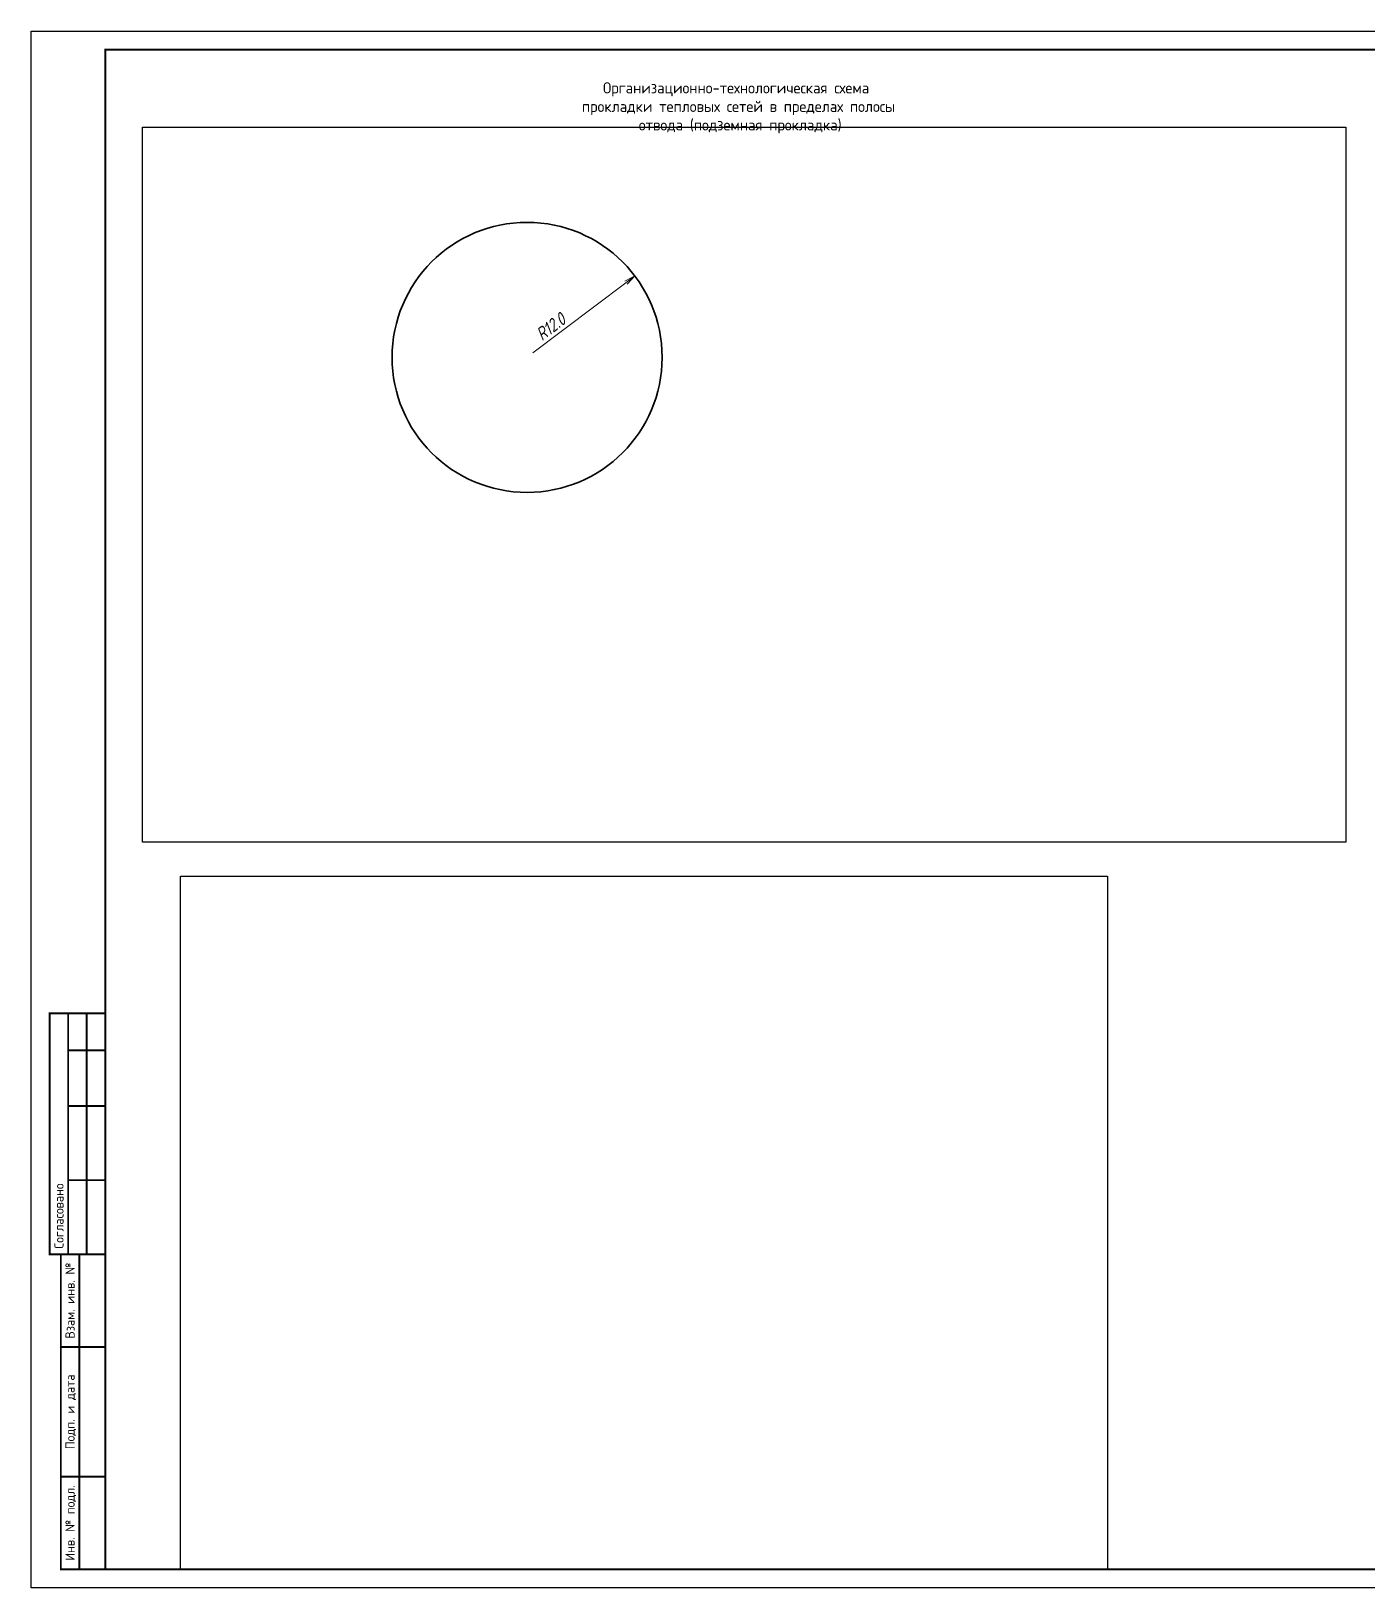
# Model space of a CAD drawing. Header units: millimetres. Extents: x 1981 to 3888, y 1583 to 2809.
# Drawn here: x 2774.5 to 3135.1, y 1980.2 to 2400.2 of the extents above; entities that cross this region are included whole.
import ezdxf
from ezdxf.enums import TextEntityAlignment as Align

# ---------------------------------------------------------------- set-up
doc = ezdxf.new("R2010")
doc.units = ezdxf.units.MM
doc.layers.add('ПОС', color=7, linetype='Continuous')
doc.layers.add('Форматы', color=7, linetype='Continuous')
doc.layers.add('ПОС_зоны', color=5, linetype='Continuous', lineweight=35)
doc.styles.add('GOST', font='GOST.shx', dxfattribs={"oblique": 15})
doc.styles.add('GOST-2.304_Type-B', font='GOST Common.ttf')
doc.styles.get("Standard").update_dxf_attribs({"font": 'GOST Common.ttf'})
doc.dimstyles.new('М 1 к 100', dxfattribs={"dimtxt": 3.5, "dimasz": 3, "dimexe": 1.25, "dimexo": 0, "dimgap": 1, "dimtad": 1, "dimdec": 0, "dimlfac": 100, "dimtxsty": 'GOST', "dimblk": 'OBLIQUE', "dimcen": 5, "dimclrd": 256, "dimclre": 256, "dimclrt": 256, "dimazin": 2, "dimtfac": 1, "dimtdec": 0, "dimtmove": 0, "dimatfit": 3, "dimldrblk": 'NONE', "dimfxl": 0, "dimlwd": 20, "dimlwe": 20, "dimarcsym": 0})
picture_1 = doc.add_image_def('image3.jpg', size_in_pixel=(5629, 4404))
picture_2 = doc.add_image_def('image4.jpg', size_in_pixel=(977, 731))

# ---------------------------------------------------------------- blocks, each defined once
blk = doc.blocks.new('_Open')
at = {"color": 0, "linetype": 'ByBlock', "lineweight": -2}
for p, q in [((-1, 0.17), (0, 0)), ((-1, -0.17), (0, 0)), ((0, 0), (-1, 0))]:
    blk.add_line(p, q, dxfattribs=at)
blk = doc.blocks.new('*D102')
at = {"layer": 'Defpoints', "color": 0, "lineweight": 50, "transparency": 16777216}
for p in [(2937.38, 2334.18), (2908.32, 2312.22)]:
    blk.add_point(p, dxfattribs=at)
at = {"layer": 'ПОС_зоны', "lineweight": 20, "transparency": 16777216}
blk.add_line((2909.9, 2313.41), (2934.99, 2332.37), dxfattribs=at)
at = {"layer": 'ПОС_зоны', "lineweight": 20, "transparency": 16777216, "xscale": 3, "yscale": 3, "zscale": 3, "rotation": 37.07502088872992}
blk.add_blockref('_Open', (2937.38, 2334.18), dxfattribs=at)
at = {"layer": 'ПОС_зоны', "transparency": 16777216, "insert": (2914.66, 2320.46), "char_height": 3.5, "attachment_point": 5, "rotation": 37.075, "style": 'GOST'}
blk.add_mtext('R12.0', dxfattribs=at)
blk = doc.blocks.new('_None')
blk = doc.blocks.new('*U111')
blk.add_lwpolyline([(0, 123), (594, 123), (594, -297), (0, -297)], close=True)
at = {"const_width": 0.5}
blk.add_lwpolyline([(20, 118), (589, 118), (589, -292), (20, -292)], close=True, dxfattribs=at)
for points in [[(20, -207), (5, -207), (5, -142), (20, -142)], [(10, -142), (10, -207)], [(15, -142), (15, -207)], [(10, -152), (20, -152)], [(10, -167), (20, -167)], [(10, -187), (20, -187)], [(20, -292), (8, -292), (8, -207), (20, -207)], [(13, -207), (13, -292)], [(8, -232), (20, -232)], [(8, -267), (20, -267)]]:
    blk.add_lwpolyline(points, dxfattribs=at)
at = {"style": 'GOST-2.304_Type-B'}
blk.add_text('Согласовано', height=2.5, rotation=90, dxfattribs=at).set_placement((7.5, -205.5), align=Align.MIDDLE_LEFT)
for s, p in [('Взам. инв. №', (10.5, -219.5)), ('Подп. и дата', (10.5, -249.5)), ('Инв. № подл.', (10.5, -279.5))]:
    blk.add_text(s, height=2.5, rotation=90, dxfattribs=at).set_placement(p, align=Align.MIDDLE_CENTER)
blk.add_attdef('РАЗРАБОТАЛ', text='', height=2.5, dxfattribs=at).set_placement((424.5, -264.22), align=Align.MIDDLE_LEFT)
at = {"style": 'GOST-2.304_Type-B', "flags": 8}
for tag, height, p in [('ДАТА', 2.5, (464.07, -264.4)), ('ЛИСТ', 3, (560.39, -271.92)), ('ЛИСТОВ', 3, (577.89, -271.92)), ('ФОРМАТ', 3, (554.97, -294.75))]:
    blk.add_attdef(tag, text='', height=height, dxfattribs=at).set_placement(p, align=Align.MIDDLE_CENTER)
at = {"style": 'GOST-2.304_Type-B'}
blk.add_attdef('ПРОВЕРИЛ', (424.75, -270.73), '', height=2.5, dxfattribs=at)
at = {"style": 'GOST-2.304_Type-B', "flags": 8}
for tag, p in [('ТЕПЛОВЫЕ_СЕТИ_001', (490.44, -271)), ('ИМЯ_ЧЕРТЕЖА_001', (492.09, -285.55))]:
    blk.add_attdef(tag, p, '', height=3, dxfattribs=at)

msp = doc.modelspace()

# ---------------------------------------------------------------- linework, layer by layer
at = {"layer": 'ПОС_зоны', "color": 1}
msp.add_circle((2908.31775, 2312.21859), 36.42664, dxfattribs=at)

# ---------------------------------------------------------------- block references
at = {"layer": 'Форматы'}
msp.add_blockref('*U111', (2774.51276, 2277.23993), dxfattribs=at)

# ---------------------------------------------------------------- texts
at = {"layer": 'ПОС', "color": 1, "lineweight": 30, "insert": (2920.85724, 2386.43453), "char_height": 3, "attachment_point": 1}
msp.add_mtext_dynamic_manual_height_columns('\\pi7.93149;{\\C256;Организационно-технологическая схема \\P\\pi2.25175;прокладки тепловых сетей в пределах полосы \\P\\pi17.59452;отвода (подземная прокладка)}', width=94.8472911, gutter_width=1, heights=[0], dxfattribs=at)

# ---------------------------------------------------------------- dimensions: what is measured, and where the dimension line sits
at = {"layer": 'ПОС_зоны', "color": 1}
dim = msp.add_radius_dim(center=(2908.31775, 2312.21859), mpoint=(2937.38063, 2334.17876), text='R12.0', dimstyle='М 1 к 100', override={"dimblk2": 'Open', "dimsah": 1}, dxfattribs=at)
dim.commit()
dim.dimension.update_dxf_attribs({"geometry": '*D102', "text_midpoint": (2916.31483, 2318.26125), "dimtype": 164})

# ---------------------------------------------------------------- pictures from other files: only their frames are drawn
at = {"layer": 'ПОС', "color": 7, "lineweight": 30, "true_color": 0xffffff}
image = msp.add_image(picture_1, insert=(2804.58658, 2181.43953), size_in_units=(500, 391.18849), dxfattribs=at)
image.set_boundary_path([(-0.5, 2232.01855), (3653.94365, 4403.5)])
image = msp.add_image(picture_2, insert=(2814.85206, 1985.23993), size_in_units=(250, 187.0522), dxfattribs=at)
image.dxf.flags = 7

doc.saveas('drawing.dxf')
